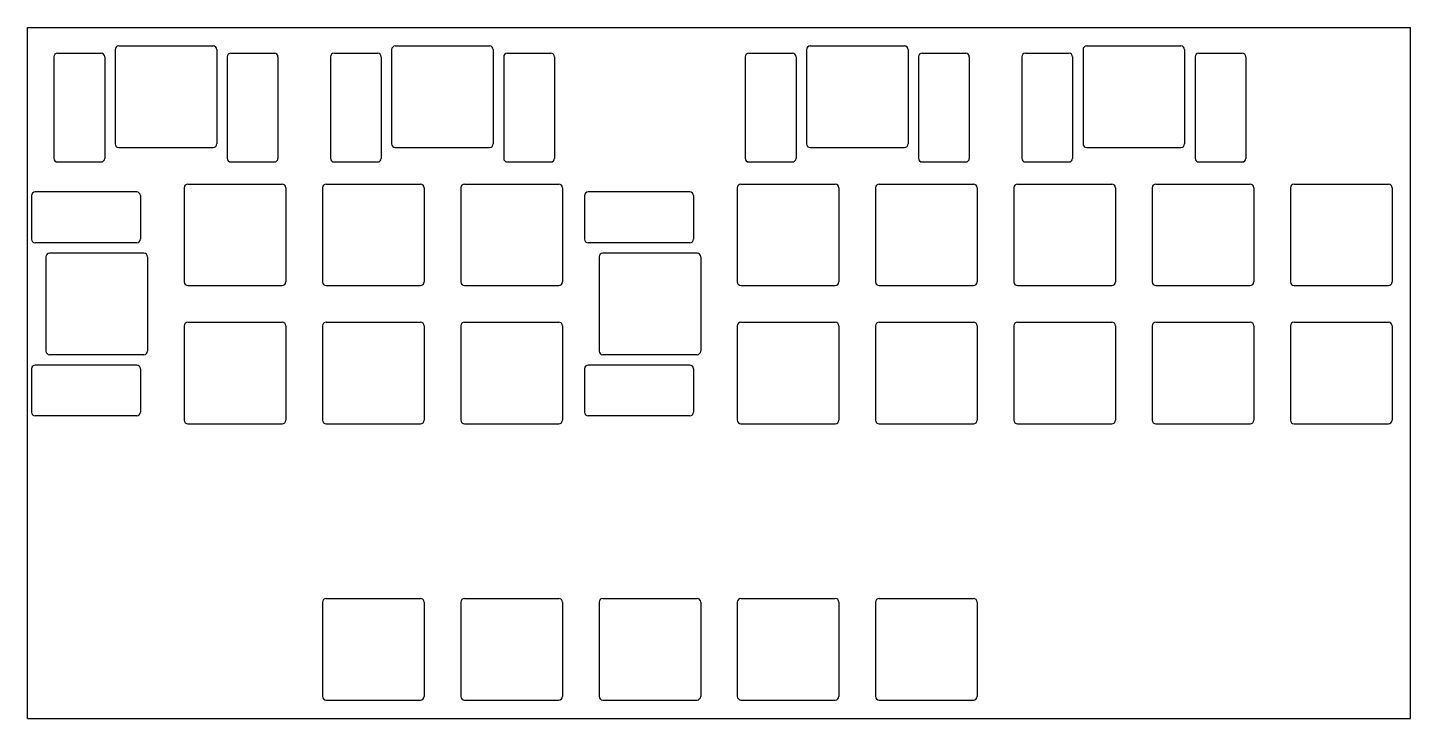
# Model space of a CAD drawing. Header units: millimetres. Extents: x 0 to 190, y -95 to 0.
import ezdxf

# ---------------------------------------------------------------- set-up
doc = ezdxf.new("R2010")
doc.units = ezdxf.units.MM

msp = doc.modelspace()

# ---------------------------------------------------------------- linework, layer by layer
for p, q in [((0, 0), (190.5, 0)), ((0, -95.25), (0, 0)), ((190.5, -95.25), (190.5, 0)), ((4.112, -3.525), (10.112, -3.525)), ((12.05, -3.025), (12.05, -16.025)), ((12.55, -2.525), (25.55, -2.525)), ((26.05, -3.025), (26.05, -16.025)), ((27.988, -3.525), (33.988, -3.525)), ((42.212, -3.525), (48.212, -3.525)), ((50.15, -3.025), (50.15, -16.025)), ((50.65, -2.525), (63.65, -2.525)), ((64.15, -3.025), (64.15, -16.025)), ((66.088, -3.525), (72.088, -3.525)), ((99.362, -3.525), (105.362, -3.525)), ((107.3, -3.025), (107.3, -16.025)), ((107.8, -2.525), (120.8, -2.525)), ((121.3, -3.025), (121.3, -16.025)), ((123.238, -3.525), (129.238, -3.525)), ((137.462, -3.525), (143.462, -3.525)), ((145.4, -3.025), (145.4, -16.025)), ((145.9, -2.525), (158.9, -2.525)), ((159.4, -3.025), (159.4, -16.025)), ((161.338, -3.525), (167.338, -3.525)), ((3.612, -4.025), (3.612, -18.025)), ((10.612, -4.025), (10.612, -18.025)), ((27.488, -4.025), (27.488, -18.025)), ((34.488, -4.025), (34.488, -18.025)), ((41.712, -4.025), (41.712, -18.025)), ((48.712, -4.025), (48.712, -18.025)), ((65.588, -4.025), (65.588, -18.025)), ((72.588, -4.025), (72.588, -18.025)), ((98.862, -4.025), (98.862, -18.025)), ((105.862, -4.025), (105.862, -18.025)), ((122.738, -4.025), (122.738, -18.025)), ((129.738, -4.025), (129.738, -18.025)), ((136.962, -4.025), (136.962, -18.025)), ((143.962, -4.025), (143.962, -18.025)), ((160.838, -4.025), (160.838, -18.025)), ((167.838, -4.025), (167.838, -18.025)), ((12.55, -16.525), (25.55, -16.525)), ((50.65, -16.525), (63.65, -16.525)), ((107.8, -16.525), (120.8, -16.525)), ((145.9, -16.525), (158.9, -16.525)), ((4.112, -18.525), (10.112, -18.525)), ((27.988, -18.525), (33.988, -18.525)), ((42.212, -18.525), (48.212, -18.525)), ((66.088, -18.525), (72.088, -18.525)), ((99.362, -18.525), (105.362, -18.525)), ((123.238, -18.525), (129.238, -18.525)), ((137.462, -18.525), (143.462, -18.525)), ((161.338, -18.525), (167.338, -18.525)), ((15.025, -22.662), (1.025, -22.662)), ((21.575, -22.075), (21.575, -35.075)), ((22.075, -21.575), (35.075, -21.575)), ((35.575, -22.075), (35.575, -35.075)), ((40.625, -22.075), (40.625, -35.075)), ((41.125, -21.575), (54.125, -21.575)), ((54.625, -22.075), (54.625, -35.075)), ((59.675, -22.075), (59.675, -35.075)), ((60.175, -21.575), (73.175, -21.575)), ((73.675, -22.075), (73.675, -35.075)), ((91.225, -22.662), (77.225, -22.662)), ((97.775, -22.075), (97.775, -35.075)), ((98.275, -21.575), (111.275, -21.575)), ((111.775, -22.075), (111.775, -35.075)), ((116.825, -22.075), (116.825, -35.075)), ((117.325, -21.575), (130.325, -21.575)), ((130.825, -22.075), (130.825, -35.075)), ((135.875, -22.075), (135.875, -35.075)), ((136.375, -21.575), (149.375, -21.575)), ((149.875, -22.075), (149.875, -35.075)), ((154.925, -22.075), (154.925, -35.075)), ((155.425, -21.575), (168.425, -21.575)), ((168.925, -22.075), (168.925, -35.075)), ((173.975, -22.075), (173.975, -35.075)), ((174.475, -21.575), (187.475, -21.575)), ((187.975, -22.075), (187.975, -35.075)), ((0.525, -23.162), (0.525, -29.162)), ((15.525, -23.162), (15.525, -29.162)), ((76.725, -23.162), (76.725, -29.162)), ((91.725, -23.162), (91.725, -29.162)), ((15.025, -29.662), (1.025, -29.662)), ((91.225, -29.662), (77.225, -29.662)), ((2.525, -31.6), (2.525, -44.6)), ((16.025, -31.1), (3.025, -31.1)), ((16.525, -31.6), (16.525, -44.6)), ((78.725, -31.6), (78.725, -44.6)), ((92.225, -31.1), (79.225, -31.1)), ((92.725, -31.6), (92.725, -44.6)), ((22.075, -35.575), (35.075, -35.575)), ((41.125, -35.575), (54.125, -35.575)), ((60.175, -35.575), (73.175, -35.575)), ((98.275, -35.575), (111.275, -35.575)), ((117.325, -35.575), (130.325, -35.575)), ((136.375, -35.575), (149.375, -35.575)), ((155.425, -35.575), (168.425, -35.575)), ((174.475, -35.575), (187.475, -35.575)), ((21.575, -41.125), (21.575, -54.125)), ((22.075, -40.625), (35.075, -40.625)), ((35.575, -41.125), (35.575, -54.125)), ((40.625, -41.125), (40.625, -54.125)), ((41.125, -40.625), (54.125, -40.625)), ((54.625, -41.125), (54.625, -54.125)), ((59.675, -41.125), (59.675, -54.125)), ((60.175, -40.625), (73.175, -40.625)), ((73.675, -41.125), (73.675, -54.125)), ((97.775, -41.125), (97.775, -54.125)), ((98.275, -40.625), (111.275, -40.625)), ((111.775, -41.125), (111.775, -54.125)), ((116.825, -41.125), (116.825, -54.125)), ((117.325, -40.625), (130.325, -40.625)), ((130.825, -41.125), (130.825, -54.125)), ((135.875, -41.125), (135.875, -54.125)), ((136.375, -40.625), (149.375, -40.625)), ((149.875, -41.125), (149.875, -54.125)), ((154.925, -41.125), (154.925, -54.125)), ((155.425, -40.625), (168.425, -40.625)), ((168.925, -41.125), (168.925, -54.125)), ((173.975, -41.125), (173.975, -54.125)), ((174.475, -40.625), (187.475, -40.625)), ((187.975, -41.125), (187.975, -54.125)), ((16.025, -45.1), (3.025, -45.1)), ((92.225, -45.1), (79.225, -45.1)), ((0.525, -47.038), (0.525, -53.038)), ((15.025, -46.538), (1.025, -46.538)), ((15.525, -47.038), (15.525, -53.038)), ((76.725, -47.038), (76.725, -53.038)), ((91.225, -46.538), (77.225, -46.538)), ((91.725, -47.038), (91.725, -53.038)), ((15.025, -53.538), (1.025, -53.538)), ((22.075, -54.625), (35.075, -54.625)), ((41.125, -54.625), (54.125, -54.625)), ((60.175, -54.625), (73.175, -54.625)), ((91.225, -53.538), (77.225, -53.538)), ((98.275, -54.625), (111.275, -54.625)), ((117.325, -54.625), (130.325, -54.625)), ((136.375, -54.625), (149.375, -54.625)), ((155.425, -54.625), (168.425, -54.625)), ((174.475, -54.625), (187.475, -54.625)), ((40.625, -79.225), (40.625, -92.225)), ((41.125, -78.725), (54.125, -78.725)), ((54.625, -79.225), (54.625, -92.225)), ((59.675, -79.225), (59.675, -92.225)), ((60.175, -78.725), (73.175, -78.725)), ((73.675, -79.225), (73.675, -92.225)), ((78.725, -79.225), (78.725, -92.225)), ((79.225, -78.725), (92.225, -78.725)), ((92.725, -79.225), (92.725, -92.225)), ((97.775, -79.225), (97.775, -92.225)), ((98.275, -78.725), (111.275, -78.725)), ((111.775, -79.225), (111.775, -92.225)), ((116.825, -79.225), (116.825, -92.225)), ((117.325, -78.725), (130.325, -78.725)), ((130.825, -79.225), (130.825, -92.225)), ((41.125, -92.725), (54.125, -92.725)), ((60.175, -92.725), (73.175, -92.725)), ((79.225, -92.725), (92.225, -92.725)), ((98.275, -92.725), (111.275, -92.725)), ((117.325, -92.725), (130.325, -92.725)), ((0, -95.25), (190.5, -95.25))]:
    msp.add_line(p, q)
for centre, start, end in [((4.112, -4.025), 90, 180), ((10.112, -4.025), 0, 90), ((12.55, -3.025), 90, 180), ((25.55, -3.025), 0, 90), ((27.988, -4.025), 90, 180), ((33.988, -4.025), 0, 90), ((42.212, -4.025), 90, 180), ((48.212, -4.025), 0, 90), ((50.65, -3.025), 90, 180), ((63.65, -3.025), 0, 90), ((66.088, -4.025), 90, 180), ((72.088, -4.025), 0, 90), ((99.362, -4.025), 90, 180), ((105.362, -4.025), 0, 90), ((107.8, -3.025), 90, 180), ((120.8, -3.025), 0, 90), ((123.238, -4.025), 90, 180), ((129.238, -4.025), 0, 90), ((137.462, -4.025), 90, 180), ((143.462, -4.025), 0, 90), ((145.9, -3.025), 90, 180), ((158.9, -3.025), 0, 90), ((161.338, -4.025), 90, 180), ((167.338, -4.025), 0, 90), ((12.55, -16.025), 180, 270), ((25.55, -16.025), 270, 0), ((50.65, -16.025), 180, 270), ((63.65, -16.025), 270, 0), ((107.8, -16.025), 180, 270), ((120.8, -16.025), 270, 0), ((145.9, -16.025), 180, 270), ((158.9, -16.025), 270, 0), ((4.112, -18.025), 180, 270), ((10.112, -18.025), 270, 0), ((27.988, -18.025), 180, 270), ((33.988, -18.025), 270, 0), ((42.212, -18.025), 180, 270), ((48.212, -18.025), 270, 0), ((66.088, -18.025), 180, 270), ((72.088, -18.025), 270, 0), ((99.362, -18.025), 180, 270), ((105.362, -18.025), 270, 0), ((123.238, -18.025), 180, 270), ((129.238, -18.025), 270, 0), ((137.462, -18.025), 180, 270), ((143.462, -18.025), 270, 0), ((161.338, -18.025), 180, 270), ((167.338, -18.025), 270, 0), ((1.025, -23.162), 90, 180), ((15.025, -23.162), 0, 90), ((22.075, -22.075), 90, 180), ((35.075, -22.075), 0, 90), ((41.125, -22.075), 90, 180), ((54.125, -22.075), 0, 90), ((60.175, -22.075), 90, 180), ((73.175, -22.075), 0, 90), ((77.225, -23.162), 90, 180), ((91.225, -23.162), 0, 90), ((98.275, -22.075), 90, 180), ((111.275, -22.075), 0, 90), ((117.325, -22.075), 90, 180), ((130.325, -22.075), 0, 90), ((136.375, -22.075), 90, 180), ((149.375, -22.075), 0, 90), ((155.425, -22.075), 90, 180), ((168.425, -22.075), 0, 90), ((174.475, -22.075), 90, 180), ((187.475, -22.075), 0, 90), ((1.025, -29.162), 180, 270), ((15.025, -29.162), 270, 0), ((77.225, -29.162), 180, 270), ((91.225, -29.162), 270, 0), ((3.025, -31.6), 90, 180), ((16.025, -31.6), 0, 90), ((79.225, -31.6), 90, 180), ((92.225, -31.6), 0, 90), ((22.075, -35.075), 180, 270), ((35.075, -35.075), 270, 0), ((41.125, -35.075), 180, 270), ((54.125, -35.075), 270, 0), ((60.175, -35.075), 180, 270), ((73.175, -35.075), 270, 0), ((98.275, -35.075), 180, 270), ((111.275, -35.075), 270, 0), ((117.325, -35.075), 180, 270), ((130.325, -35.075), 270, 0), ((136.375, -35.075), 180, 270), ((149.375, -35.075), 270, 0), ((155.425, -35.075), 180, 270), ((168.425, -35.075), 270, 0), ((174.475, -35.075), 180, 270), ((187.475, -35.075), 270, 0), ((22.075, -41.125), 90, 180), ((35.075, -41.125), 0, 90), ((41.125, -41.125), 90, 180), ((54.125, -41.125), 0, 90), ((60.175, -41.125), 90, 180), ((73.175, -41.125), 0, 90), ((98.275, -41.125), 90, 180), ((111.275, -41.125), 0, 90), ((117.325, -41.125), 90, 180), ((130.325, -41.125), 0, 90), ((136.375, -41.125), 90, 180), ((149.375, -41.125), 0, 90), ((155.425, -41.125), 90, 180), ((168.425, -41.125), 0, 90), ((174.475, -41.125), 90, 180), ((187.475, -41.125), 0, 90), ((3.025, -44.6), 180, 270), ((16.025, -44.6), 270, 0), ((79.225, -44.6), 180, 270), ((92.225, -44.6), 270, 0), ((1.025, -47.038), 90, 180), ((15.025, -47.038), 0, 90), ((77.225, -47.038), 90, 180), ((91.225, -47.038), 0, 90), ((1.025, -53.038), 180, 270), ((15.025, -53.038), 270, 0), ((77.225, -53.038), 180, 270), ((91.225, -53.038), 270, 0), ((22.075, -54.125), 180, 270), ((35.075, -54.125), 270, 0), ((41.125, -54.125), 180, 270), ((54.125, -54.125), 270, 0), ((60.175, -54.125), 180, 270), ((73.175, -54.125), 270, 0), ((98.275, -54.125), 180, 270), ((111.275, -54.125), 270, 0), ((117.325, -54.125), 180, 270), ((130.325, -54.125), 270, 0), ((136.375, -54.125), 180, 270), ((149.375, -54.125), 270, 0), ((155.425, -54.125), 180, 270), ((168.425, -54.125), 270, 0), ((174.475, -54.125), 180, 270), ((187.475, -54.125), 270, 0), ((41.125, -79.225), 90, 180), ((54.125, -79.225), 0, 90), ((60.175, -79.225), 90, 180), ((73.175, -79.225), 0, 90), ((79.225, -79.225), 90, 180), ((92.225, -79.225), 0, 90), ((98.275, -79.225), 90, 180), ((111.275, -79.225), 0, 90), ((117.325, -79.225), 90, 180), ((130.325, -79.225), 0, 90), ((41.125, -92.225), 180, 270), ((54.125, -92.225), 270, 0), ((60.175, -92.225), 180, 270), ((73.175, -92.225), 270, 0), ((79.225, -92.225), 180, 270), ((92.225, -92.225), 270, 0), ((98.275, -92.225), 180, 270), ((111.275, -92.225), 270, 0), ((117.325, -92.225), 180, 270), ((130.325, -92.225), 270, 0)]:
    msp.add_arc(centre, 0.5, start, end)

doc.saveas('drawing.dxf')
